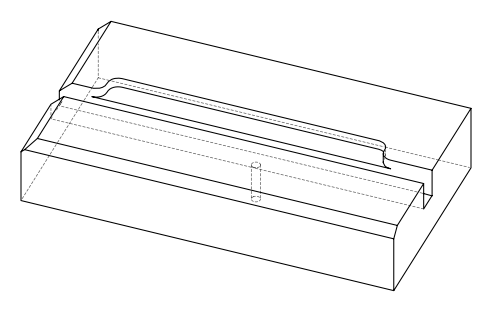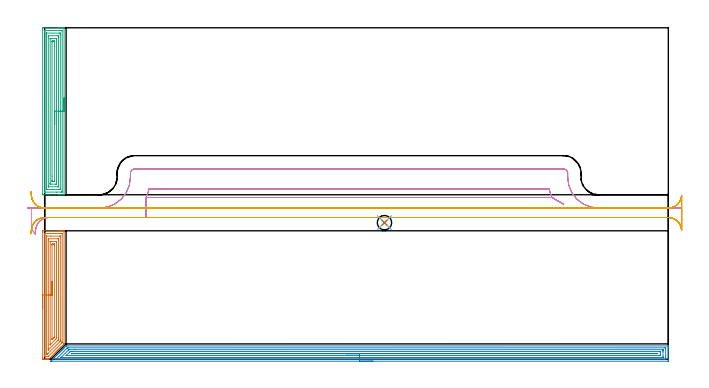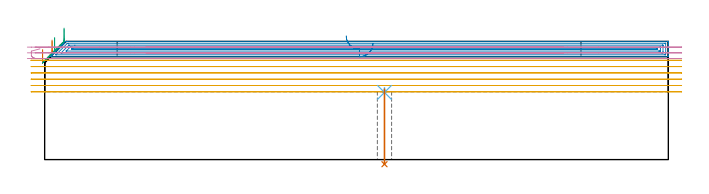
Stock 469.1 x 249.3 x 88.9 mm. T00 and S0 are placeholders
(PLAN: 7 operations, 3 tool changes, 52.8 min)
(1 AREA_MILL | FG_CHAMFER_SURFACE | UGT0205_001 | 4.74 min | 13479 mm3)
(2 AREA_MILL_1 | FG_CHAMFER_SURFACE_1 | UGT0205_001 | 18.52 min | 30210 mm3)
(3 AREA_MILL_2 | FG_CHAMFER_SURFACE_2 | UGT0205_001 | 6.33 min | 17235 mm3)
(4 MILL_OPEN_POCKET | POCKET_OPEN | UGT0201_094 | Follow Part, ap 5, ae 75% | 10.43 min | 294528 mm3)
(5 MILL_RECTANGULAR_SLOT | SLOT_RECTANGULAR | UGT0201_094 | Follow Part, ap 5, ae 75% | 12.46 min | 317753 mm3)
(6 SPOT_DRILL | STEP1HOLE | NXT0321_9005460120000 | 0.04 min | 21 mm3)
(7 DRILL_THROUGH_HOLE_INTO_CENTER | STEP1HOLE | NXT0301_079 | 0.24 min | 4750 mm3)
(TOOL UGT0205_001 | Chamfer Mill 20 x 3 x 45 deg. | D20 FL50 Z2)
(TOOL UGT0201_094 | End mill 20 mm | D20 FL38 Z4)
(TOOL NXT0321_9005460120000 | NC Spot Drill, 142deg, 12mm, Carbide, Uncoated | D12 PA142 FL30 Z2)
(TOOL NXT0301_079 | Carbide Drill 10.8mm [860.1-1080-032A1-MM 2214] | D10.8 PA140 FL55 Z2)
(OP 1 AREA_MILL)
G17 G21 G94 G90
T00 M6
G54
G17 G0 G90 X-1.5 Y38.3 S1061 M3
G43 Z98.9 H0
Z82.8
G94 G1 Y38.338 Z81.928 F250.
Y38.452 Z81.064
Y38.641 Z80.212
Y38.903 Z79.38
Y39.237 Z78.574
Y39.64 Z77.8
Y40.108 Z77.064
Y40.64 Z76.372
Y41.229 Z75.729
Y41.872 Z75.14
Y42.564 Z74.609
Y43.3 Z74.14
Y44.074 Z73.737
Y44.88 Z73.403
Y45.712 Z73.141
Y46.564 Z72.952
Y47.428 Z72.838
Y48.3 Z72.8
Y95.634
X-1.499 Y96.005 Z72.801
X-1.494 Y96.52 Z72.803
X-1.491 Y96.592 Z72.806
X-0.982 Y96.596 Z73.315
X-0.391 Y96.6 Z73.906
X10.833 Z85.128
X11.424 Z85.718
X12.014 Z86.311
X12.31 Z86.606
X12.9 Z87.197
X13.196 Z87.491
X13.788 Z88.087
X14.082 Z88.382
X14.255 Z88.554
X14.576 Y96.593 Z88.868
X14.597 Y96.59 Z88.888
X14.6 Y96.451 Z88.9
Y11.741
X14.596 Y11.505 Z88.89
X14.551 Y11.45 Z88.848
X12.892 Y9.791 Z87.19
X12.753 Y9.651 Z87.049
X12.613 Y9.512 Z86.91
X12.452 Y9.351 Z86.749
X12.31 Y9.208 Z86.606
X12.167 Y9.066 Z86.465
X12.011 Y8.91 Z86.309
X11.867 Y8.765 Z86.163
X11.721 Y8.62 Z86.019
X11.571 Y8.47 Z85.869
X11.424 Y8.322 Z85.719
X11.275 Y8.174 Z85.573
X11.131 Y8.029 Z85.428
X10.981 Y7.879 Z85.276
X10.829 Y7.728 Z85.127
X10.69 Y7.589 Z84.988
X10.538 Y7.435 Z84.833
X10.383 Y7.282 Z84.681
X10.25 Y7.149 Z84.548
X10.095 Y6.992 Z84.39
X9.938 Y6.837 Z84.235
X9.81 Y6.708 Z84.107
X9.652 Y6.549 Z83.947
X9.492 Y6.391 Z83.789
X9.369 Y6.268 Z83.667
X9.209 Y6.106 Z83.503
X9.046 Y5.945 Z83.344
X8.929 Y5.828 Z83.227
X8.765 Y5.663 Z83.06
X8.6 Y5.499 Z82.898
X8.488 Y5.387 Z82.786
X8.322 Y5.22 Z82.617
X8.154 Y5.053 Z82.452
X8.048 Y4.947 Z82.346
X7.879 Y4.777 Z82.174
X7.178 Y4.078 Z81.478
X6.817 Y3.716 Z81.114
X6.27 Y3.17 Z80.57
X5.926 Y2.824 Z80.222
X5.361 Y2.261 Z79.661
X5.034 Y1.932 Z79.33
X4.453 Y1.352 Z78.752
X3.744 Y0.644 Z78.043
X3.103 Y0.002 Z77.4
X3.079 Y0. Z77.378
X2.709 Z77.008
X2.268 Z76.567
X1.676 Z75.971
X0.494 Z74.791
X-0.096 Z74.197
X-0.687 Z73.607
X-0.982 Y0.001 Z73.312
X-1.205 Y0.003 Z73.09
X-1.491 Y0.008 Z72.805
X-1.493 Y0.081 Z72.803
X-1.499 Y0.595 Z72.801
X-1.5 Y1.115 Z72.8
Y48.3
X-0.086 Z74.214
X-0.085 Y94.442 Z74.215
X-0.084 Y94.552 Z74.216
X-0.082 Y94.578 Z74.218
X-0.08 Y94.585 Z74.22
X-0.068 Y94.59 Z74.232
X0.038 Y94.594 Z74.338
X0.415 Y94.599 Z74.715
X12.821 Y94.6 Z87.121
X13.054 Y94.596 Z87.354
X13.144 Y94.593 Z87.444
X13.178 Y94.59 Z87.478
X13.18 Y94.548 Z87.48
X13.183 Y94.443 Z87.483
X13.186 Y94.233 Z87.486
Y13.089
X13.179 Y12.638 Z87.479
X13.174 Y12.536 Z87.474
X13.116 Y12.473 Z87.416
X13.016 Y12.368 Z87.316
X12.837 Y12.187 Z87.137
X3.028 Y2.378 Z77.328
X2.793 Y2.146 Z77.093
X2.715 Y2.071 Z77.015
X2.653 Y2.015 Z76.953
X2.562 Y2.01 Z76.862
X2.05 Y2.002 Z76.35
X0.279 Y2. Z74.579
X0.046 Y2.004 Z74.346
X-0.044 Y2.007 Z74.256
X-0.078 Y2.01 Z74.222
X-0.08 Y2.052 Z74.22
X-0.083 Y2.157 Z74.217
X-0.086 Y2.367 Z74.214
Y48.3
X1.328 Z75.628
X1.329 Y92.439 Z75.629
X1.33 Y92.526 Z75.63
X1.332 Y92.569 Z75.632
X1.334 Y92.583 Z75.634
X1.356 Y92.59 Z75.656
X1.517 Y92.598 Z75.817
X4.617 Y92.6 Z78.917
X11.424 Z85.724
X11.584 Y92.597 Z85.884
X11.691 Y92.593 Z85.991
X11.765 Y92.588 Z86.065
X11.767 Y92.554 Z86.067
X11.769 Y92.439 Z86.069
X11.771 Y92.089 Z86.071
Y14.512
X11.77 Y13.97 Z86.07
X11.767 Y13.625 Z86.067
X11.764 Y13.576 Z86.064
X11.74 Y13.547 Z86.04
X11.671 Y13.473 Z85.971
X11.424 Y13.223 Z85.724
X11.352 Y13.151 Z85.652
X2.462 Y4.262 Z76.762
X2.361 Y4.161 Z76.661
X2.221 Y4.032 Z76.521
X2.188 Y4.01 Z76.488
X2.104 Y4.005 Z76.404
X1.997 Y4.002 Z76.297
X1.836 Y4. Z76.136
X1.676 Z75.976
X1.516 Y4.002 Z75.816
X1.409 Y4.007 Z75.709
X1.335 Y4.012 Z75.635
X1.333 Y4.046 Z75.633
X1.331 Y4.161 Z75.631
X1.329 Y4.511 Z75.629
X1.328 Y48.3 Z75.628
X2.743 Z77.043
Y89.763
X2.746 Y90.47 Z77.046
X2.75 Y90.573 Z77.05
X2.753 Y90.591 Z77.053
X2.773 Y90.593 Z77.073
X2.825 Y90.596 Z77.125
X3.033 Y90.599 Z77.333
X9.707 Y90.6 Z84.007
X10.086 Y90.594 Z84.386
X10.275 Y90.59 Z84.575
X10.351 Y90.579 Z84.651
X10.352 Y90.518 Z84.652
X10.357 Y89.946 Z84.657
Y15.753
X10.356 Y15.044 Z84.656
X10.354 Y14.862 Z84.654
X10.35 Y14.685 Z84.65
X10.343 Y14.604 Z84.643
X10.288 Y14.546 Z84.588
X10.129 Y14.381 Z84.429
X9.721 Y13.97 Z84.021
X2.931 Y7.179 Z77.231
X2.823 Y7.074 Z77.123
X2.778 Y7.032 Z77.078
X2.751 Y7.011 Z77.051
X2.75 Z77.05
X2.748 Y7.029 Z77.048
X2.745 Y7.16 Z77.045
X2.743 Y7.546 Z77.043
Y7.728
Y48.3
X4.157 Z78.457
X4.158 Y88.338 Z78.458
X4.16 Y88.457 Z78.46
X4.164 Y88.551 Z78.464
X4.168 Y88.591 Z78.468
X4.181 Y88.592 Z78.481
X4.335 Y88.597 Z78.635
X4.605 Y88.6 Z78.905
X8.765 Y88.599 Z83.065
X8.853 Y88.597 Z83.153
X8.907 Y88.594 Z83.207
X8.931 Y88.591 Z83.231
X8.936 Y88.516 Z83.236
X8.941 Y88.159 Z83.241
X8.943 Y87.98 Z83.243
X8.942 Y16.467 Z83.242
X8.937 Y15.753 Z83.237
X8.936 Y15.668 Z83.236
X8.904 Y15.614 Z83.204
X8.765 Y15.47 Z83.065
X8.465 Y15.164 Z82.765
X8.164 Y14.862 Z82.464
X4.335 Y11.033 Z78.635
X4.204 Y10.905 Z78.504
X4.166 Y10.871 Z78.466
X4.162 Y10.87 Z78.462
X4.16 Y10.873 Z78.46
X4.158 Y10.902 Z78.458
X4.157 Y11.295 Z78.457
Y48.3
X5.571 Z79.871
X5.572 Y85.844 Z79.872
X5.573 Y86.197 Z79.873
X5.577 Y86.466 Z79.877
X5.58 Y86.59 Z79.88
X5.71 Y86.596 Z80.01
X6.107 Y86.599 Z80.407
X6.593 Y86.6 Z80.893
X6.993 Y86.599 Z81.293
X7.483 Y86.596 Z81.783
X7.516 Y86.591 Z81.816
X7.522 Y86.556 Z81.822
X7.525 Y86.197 Z81.825
X7.528 Y85.658 Z81.828
Y16.998
X7.527 Y16.821 Z81.827
X7.524 Y16.734 Z81.824
X7.522 Y16.694 Z81.822
X7.488 Y16.645 Z81.788
X7.243 Y16.394 Z81.543
X6.993 Y16.141 Z81.293
X6.8 Y15.948 Z81.1
X5.714 Y14.862 Z80.014
X5.667 Y14.815 Z79.967
X5.645 Y14.795 Z79.945
X5.614 Y14.77 Z79.914
X5.578 Y14.742 Z79.878
X5.575 Y14.783 Z79.875
X5.573 Y14.862 Z79.873
X5.572 Y15.013 Z79.872
X5.571 Y15.401 Z79.871
Y48.3
Y49.172 Z79.909
Y50.036 Z80.023
Y50.888 Z80.212
Y51.72 Z80.474
Y52.526 Z80.808
Y53.3 Z81.211
Y54.036 Z81.68
Y54.728 Z82.211
Y55.371 Z82.8
Y55.96 Z83.443
Y56.492 Z84.135
Y56.96 Z84.871
Y57.363 Z85.645
Y57.697 Z86.451
Y57.959 Z87.283
Y58.148 Z88.135
Y58.262 Z89.
Y58.3 Z89.871
G0 Z98.9
M5
M2
(OP 2 AREA_MILL_1)
G17 G21 G94 G90
T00 M6
G54
G17 G0 G90 X246.85 Y-1.5 S1061 M3
G43 Z98.9 H0
Z87.4
G94 G1 X246.812 Z86.528 F250.
X246.698 Z85.664
X246.509 Z84.812
X246.247 Z83.98
X245.913 Z83.174
X245.51 Z82.4
X245.042 Z81.664
X244.51 Z80.972
X243.921 Z80.329
X243.278 Z79.74
X242.586 Z79.209
X241.85 Z78.74
X241.076 Z78.337
X240.27 Z78.003
X239.438 Z77.741
X238.587 Z77.552
X237.722 Z77.438
X236.85 Z77.4
X4.784
X4.614 Y-1.498 Z77.401
X4.626 Y-1.483 Z77.417
X4.784 Y-1.317 Z77.583
X5.351 Y-0.748 Z78.149
X5.94 Y-0.16 Z78.74
X6.125 Y0.027 Z78.924
X6.233 Y0.134 Z79.031
X6.822 Y0.722 Z79.622
X7.467 Y1.367 Z80.266
X8.361 Y2.262 Z81.161
X9.255 Y3.156 Z82.055
X10.15 Y4.05 Z82.949
X10.937 Y4.838 Z83.736
X11.044 Y4.946 Z83.842
X11.381 Y5.281 Z84.181
X11.592 Y5.493 Z84.392
X11.819 Y5.72 Z84.618
X11.938 Y5.84 Z84.736
X12.113 Y6.014 Z84.912
X12.385 Y6.286 Z85.184
X12.552 Y6.455 Z85.349
X12.718 Y6.619 Z85.516
X12.833 Y6.734 Z85.631
X12.993 Y6.896 Z85.791
X13.153 Y7.054 Z85.951
X13.28 Y7.181 Z86.079
X13.434 Y7.337 Z86.232
X13.588 Y7.489 Z86.386
X13.727 Y7.628 Z86.526
X13.876 Y7.778 Z86.673
X14.022 Y7.924 Z86.821
X14.174 Y8.075 Z86.973
X14.317 Y8.219 Z87.114
X14.457 Y8.359 Z87.256
X14.621 Y8.522 Z87.42
X14.758 Y8.66 Z87.556
X16.082 Y9.983 Z88.879
X16.098 Y9.999 Z88.895
X16.104 Y10.002 Z88.897
X16.857 Y10. Z88.9
X468.916
X469.092 Y9.997 Z88.888
X469.093 Y9.993 Z88.884
X469.1 Y9.623 Z88.523
Y9.385 Z88.285
Y8.66 Z87.555
Y7.415 Z86.312
Y6.014 Z84.909
Y-1.042 Z77.856
X469.097 Y-1.304 Z77.594
X469.09 Y-1.492 Z77.406
X468.899 Y-1.499 Z77.399
X236.85 Y-1.5 Z77.4
Y-0.086 Z78.814
X8.732 Y-0.085 Z78.815
X8.522 Y-0.08 Z78.82
X8.483 Y-0.079 Z78.821
X8.488 Y-0.07 Z78.83
X8.503 Y-0.051 Z78.849
X8.598 Y0.048 Z78.948
X8.698 Y0.148 Z79.048
X16.857 Y8.306 Z87.206
X17.038 Y8.481 Z87.381
X17.142 Y8.579 Z87.479
X17.826 Y8.586 Z87.486
X466.68 Y8.585 Z87.485
X466.756
X467.065 Y8.579 Z87.479
X467.091 Y8.574 Z87.474
X467.095 Y8.55 Z87.45
X467.098 Y8.515 Z87.415
X467.099 Y8.481 Z87.381
X467.1 Y8.246 Z87.146
Y1.191 Z80.091
X467.098 Y0.722 Z79.622
X467.094 Y0.314 Z79.214
X467.08 Y-0.079 Z78.821
X466.68 Y-0.085 Z78.815
X466.605
X236.85 Y-0.086 Z78.814
Y1.328 Z80.228
X13.28 Y1.329 Z80.229
X12.664 Y1.33 Z80.23
X12.426 Y1.333 Z80.233
X12.385 Y1.335 Z80.235
X12.35 Y1.34 Z80.24
X12.367 Y1.362 Z80.262
X12.385 Y1.385 Z80.285
X17.896 Y6.896 Z85.796
X18.149 Y7.14 Z86.04
X18.168 Y7.157 Z86.057
X18.2 Y7.165 Z86.065
X18.273 Y7.168 Z86.068
X18.367 Y7.17 Z86.07
X22.735 Y7.172 Z86.072
X464.613 Y7.171 Z86.071
X464.892 Y7.17 Z86.07
X464.985 Y7.168 Z86.068
X465.057 Y7.165 Z86.065
X465.09 Y7.155 Z86.055
X465.093 Y7.101 Z86.001
X465.097 Y6.896 Z85.796
X465.1 Y6.691 Z85.591
Y6.014 Z84.914
Y2.281 Z81.181
X465.098 Y1.604 Z80.504
X465.096 Y1.403 Z80.303
X465.09 Y1.337 Z80.237
X465.031 Y1.335 Z80.235
X464.892 Y1.332 Z80.232
X464.277 Y1.329 Z80.229
X463.998
X236.85 Y1.328 Z80.228
Y2.743 Z81.643
X16.345
X16.278 Y2.744 Z81.644
X16.217 Y2.747 Z81.647
X16.208 Y2.749 Z81.649
X16.207 Y2.751 Z81.651
X16.224 Y2.772 Z81.672
X16.32 Y2.871 Z81.771
X16.393 Y2.944 Z81.844
X18.645 Y5.196 Z84.096
X19.063 Y5.602 Z84.502
X19.228 Y5.75 Z84.65
X19.54 Y5.754 Z84.654
X19.801 Y5.756 Z84.656
X20.434 Y5.757 Z84.657
X20.694
X462.469
X462.959 Y5.754 Z84.654
X463.069 Y5.752 Z84.652
X463.086 Y5.751 Z84.651
X463.09 Y5.734 Z84.634
X463.095 Y5.681 Z84.581
X463.098 Y5.572 Z84.472
X463.1 Y5.135 Z84.035
Y3.371 Z82.271
X463.098 Y2.929 Z81.829
X463.094 Y2.819 Z81.719
X463.09 Y2.765 Z81.665
X463.084 Y2.749 Z81.649
X463.054 Y2.748 Z81.648
X462.841 Y2.745 Z81.645
X462.209 Y2.743 Z81.643
X461.949
X236.85
Y4.157 Z83.057
X20.434 Y4.158 Z83.058
X20.34 Y4.159 Z83.059
X20.152 Y4.164 Z83.064
X20.08 Y4.171 Z83.071
X20.107 Y4.201 Z83.101
X20.155 Y4.25 Z83.15
X20.25 Y4.336 Z83.236
X20.343 Y4.34 Z83.24
X20.434 Y4.341 Z83.241
X21.234 Y4.343 Z83.243
X460.515
X460.703 Y4.341 Z83.241
X461.072 Y4.336 Z83.236
X461.09 Y4.25 Z83.15
X461.073 Y4.164 Z83.064
X460.42 Y4.157 Z83.057
X236.85
X235.978 Z83.095
X235.114 Z83.209
X234.262 Z83.398
X233.43 Z83.66
X232.624 Z83.994
X231.85 Z84.397
X231.114 Z84.865
X230.422 Z85.396
X229.779 Z85.986
X229.19 Z86.629
X228.659 Z87.321
X228.19 Z88.057
X227.787 Z88.831
X227.453 Z89.637
X227.191 Z90.469
X227.002 Z91.32
X226.888 Z92.185
X226.85 Z93.057
G0 Z98.9
M5
M2
(OP 3 AREA_MILL_2)
G17 G21 G94 G90
T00 M6
G54
G17 G0 G90 X14.6 Y196.5 S1061 M3
G43 Z98.9 H0
G94 G1 Y196.462 Z98.028 F250.
Y196.348 Z97.164
Y196.159 Z96.312
Y195.897 Z95.48
Y195.563 Z94.674
Y195.16 Z93.9
Y194.692 Z93.164
Y194.16 Z92.472
Y193.571 Z91.829
Y192.928 Z91.24
Y192.236 Z90.708
Y191.5 Z90.24
Y190.726 Z89.837
Y189.92 Z89.503
Y189.088 Z89.241
Y188.237 Z89.052
Y187.372 Z88.938
Y186.5 Z88.9
Y123.815
X14.597 Y123.71 Z88.889
X14.582 Y123.707 Z88.874
X14.333 Y123.7 Z88.632
X12.767 Z87.066
X12.31 Z86.606
X12.082 Z86.379
X11.424 Z85.721
X11.195 Z85.493
X10.538 Z84.832
X2.615 Z76.911
X-1.206 Z73.09
X-1.313 Y123.702 Z72.984
X-1.491 Y123.71 Z72.805
X-1.499 Y123.888 Z72.799
X-1.5 Y124.259 Z72.8
Y248.371
X-1.499 Y248.741 Z72.801
X-1.494 Y249.254 Z72.803
X-1.491 Y249.292 Z72.805
X-0.982 Y249.3 Z73.314
X10.538 Z84.832
X11.195 Z85.493
X11.424 Z85.721
X12.082 Z86.379
X12.31 Z86.606
X12.767 Z87.066
X13.625 Z87.924
X14.082 Z88.381
X14.334 Z88.632
X14.582 Y249.293 Z88.874
X14.597 Y249.29 Z88.889
X14.6 Y249.185 Z88.9
Y186.5
X13.186 Z87.486
Y126.038
X13.182 Y125.818 Z87.482
X13.179 Y125.718 Z87.479
X12.983 Y125.71 Z87.283
X12.645 Y125.702 Z86.945
X9.018 Y125.7 Z83.318
X0.239 Y125.701 Z74.539
X0.038 Y125.706 Z74.338
X-0.027 Y125.71 Z74.273
X-0.079 Y125.722 Z74.221
X-0.086 Y126.038 Z74.214
Y246.962
X-0.082 Y247.182 Z74.218
X-0.079 Y247.282 Z74.221
X0.117 Y247.29 Z74.417
X0.455 Y247.299 Z74.755
X4.082 Y247.3 Z78.382
X12.861 Y247.299 Z87.161
X13.062 Y247.294 Z87.362
X13.127 Y247.29 Z87.427
X13.179 Y247.278 Z87.479
X13.186 Y246.962 Z87.486
Y186.5
X11.772 Z86.072
X11.771 Y128.356 Z86.071
X11.769 Y127.816 Z86.069
X11.767 Y127.73 Z86.067
X11.766 Y127.716 Z86.066
X11.731 Y127.71 Z86.031
X11.655 Y127.704 Z85.955
X11.539 Y127.7 Z85.839
X1.676 Y127.701 Z75.976
X1.561 Y127.703 Z75.861
X1.336 Y127.71 Z75.636
X1.334 Y127.816 Z75.634
X1.33 Y128.163 Z75.63
X1.329 Y128.705 Z75.629
X1.328 Y129.054 Z75.628
X1.329 Y244.644 Z75.629
X1.331 Y245.184 Z75.631
X1.333 Y245.27 Z75.633
X1.334 Y245.284 Z75.634
X1.369 Y245.29 Z75.669
X1.445 Y245.296 Z75.745
X1.561 Y245.3 Z75.861
X11.424 Y245.299 Z85.724
X11.539 Y245.297 Z85.839
X11.764 Y245.29 Z86.064
X11.766 Y245.184 Z86.066
X11.77 Y244.837 Z86.07
X11.771 Y244.295 Z86.071
X11.772 Y243.946 Z86.072
Y186.5
X10.357 Z84.657
Y130.483
X10.355 Y129.777 Z84.655
X10.353 Y129.729 Z84.653
X10.351 Y129.711 Z84.651
X10.334 Y129.709 Z84.634
X10.237 Y129.704 Z84.537
X10.042 Y129.701 Z84.342
X3.015 Z77.315
X2.851 Y129.703 Z77.151
X2.77 Y129.707 Z77.07
X2.753 Y129.71 Z77.053
X2.749 Y129.718 Z77.049
X2.747 Y129.747 Z77.047
X2.743 Y130.302 Z77.043
Y130.483
Y242.517
X2.745 Y243.223 Z77.045
X2.747 Y243.271 Z77.047
X2.749 Y243.289 Z77.049
X2.766 Y243.291 Z77.066
X2.863 Y243.296 Z77.163
X3.058 Y243.299 Z77.358
X10.085 Z84.385
X10.249 Y243.297 Z84.549
X10.33 Y243.293 Z84.63
X10.347 Y243.29 Z84.647
X10.351 Y243.283 Z84.651
X10.353 Y243.253 Z84.653
X10.357 Y242.698 Z84.657
Y242.517
Y186.5
X8.943 Z83.243
Y132.083
X8.942 Y131.905 Z83.242
X8.938 Y131.787 Z83.238
X8.934 Y131.709 Z83.234
X8.905 Y131.706 Z83.205
X8.765 Y131.702 Z83.065
X8.439 Y131.7 Z82.739
X4.255 Z78.555
X4.205 Y131.701 Z78.505
X4.178 Y131.704 Z78.478
X4.169 Y131.709 Z78.469
X4.164 Y131.729 Z78.464
X4.158 Y132.083 Z78.458
X4.157 Y132.262 Z78.457
Y132.44
Y240.917
X4.158 Y241.095 Z78.458
X4.162 Y241.213 Z78.462
X4.166 Y241.291 Z78.466
X4.195 Y241.294 Z78.495
X4.335 Y241.298 Z78.635
X4.661 Y241.3 Z78.961
X8.845 Z83.145
X8.895 Y241.299 Z83.195
X8.922 Y241.296 Z83.222
X8.931 Y241.291 Z83.231
X8.936 Y241.271 Z83.236
X8.942 Y240.917 Z83.242
X8.943 Y240.738 Z83.243
Y240.56
Y186.5
X7.529 Z81.829
Y134.392
X7.528 Y134.04 Z81.828
X7.525 Y133.772 Z81.825
X7.522 Y133.714 Z81.822
X7.445 Y133.707 Z81.745
X7.331 Y133.701 Z81.631
X6.993 Y133.7 Z81.293
X6.445 Z80.745
X6.107 Y133.703 Z80.407
X5.768 Y133.71 Z80.068
X5.578 Y133.727 Z79.878
X5.574 Y133.861 Z79.874
X5.572 Y134.04 Z79.872
X5.571 Y134.578 Z79.871
Y137.728
Y238.608
X5.572 Y238.96 Z79.872
X5.575 Y239.228 Z79.875
X5.578 Y239.286 Z79.878
X5.655 Y239.293 Z79.955
X5.769 Y239.299 Z80.069
X6.107 Y239.3 Z80.407
X6.655 Z80.955
X6.993 Y239.297 Z81.293
X7.332 Y239.29 Z81.632
X7.522 Y239.273 Z81.822
X7.526 Y239.139 Z81.826
X7.528 Y238.96 Z81.828
X7.529 Y238.422 Z81.829
Y235.177
Y186.5
Y185.628 Z81.867
Y184.764 Z81.981
Y183.912 Z82.17
Y183.08 Z82.432
Y182.274 Z82.766
Y181.5 Z83.169
Y180.764 Z83.637
Y180.072 Z84.168
Y179.429 Z84.758
Y178.84 Z85.401
Y178.309 Z86.093
Y177.84 Z86.829
Y177.437 Z87.603
Y177.103 Z88.409
Y176.841 Z89.241
Y176.652 Z90.092
Y176.538 Z90.957
Y176.5 Z91.829
G0 Z98.9
M5
M2
(OP 4 MILL_OPEN_POCKET)
G17 G21 G94 G90
T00 M6
G54
G17 G0 G90 X-7.228 Y96.094 S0 M3
G43 Z98.9 H0
Z84.6
G94 G1 X-6.506 Y99.006 F250.
G2 X3.2 Y106.6 R10. F500.
G1 X76.302
Y121.6
X381.598
X390.292 Y116.618
X381.598 Y121.6
G2 X379.427 Y128.1 R38.2
G1 X78.473
G2 X76.302 Y121.6 R38.2
G1 Y106.6
X469.1
G2 X479.09 Y97.047 R10.
G1 X479.1
Y113.7
X416.6
G2 X393.4 Y136.9 R23.2
G1 Y139.9
G3 X390.2 Y143.1 R3.2
G1 X67.7
G3 X64.5 Y139.9 R3.2
G1 Y136.9
G2 X41.3 Y113.7 R23.2
G1 X-10.
X-13. F250.
G0 Z98.9
X-7.132 Y95.1
Z80.3
G1 X-6.692 Y98.067
G2 X3.2 Y106.6 R10. F500.
G1 X76.302
Y121.6
X381.598
X390.292 Y116.618
X381.598 Y121.6
G2 X379.427 Y128.1 R38.2
G1 X78.473
G2 X76.302 Y121.6 R38.2
G1 Y106.6
X469.1
G2 X479.09 Y97.047 R10.
G1 X479.1
Y113.7
X416.6
G2 X393.4 Y136.9 R23.2
G1 Y139.9
G3 X390.2 Y143.1 R3.2
G1 X67.7
G3 X64.5 Y139.9 R3.2
G1 Y136.9
G2 X41.3 Y113.7 R23.2
G1 X-10.
X-13. F250.
G0 X-3.57 Z83.3
G1 X-10. Z81.577
Y100.672 Z78.086
X-9.871 Y99.456 Z77.759
X-9.594 Y98.264 Z77.431
X-9.174 Y97.115 Z77.103
X-8.617 Y96.026 Z76.775
X-7.932 Y95.013 Z76.448
X-7.128 Y94.092 Z76.12
X-6.8 Y93.787 Z76.
Y96.6 F500.
G2 X3.2 Y106.6 R10.
G1 X76.302
Y121.6
X381.598
X390.292 Y116.618
X381.598 Y121.6
G2 X379.427 Y128.1 R38.2
G1 X78.473
G2 X76.302 Y121.6 R38.2
G1 Y106.6
X469.1
G2 X479.09 Y97.047 R10.
G1 X479.1
Y113.7
X416.6
G2 X393.4 Y136.9 R23.2
G1 Y139.9
G3 X390.2 Y143.1 R3.2
G1 X67.7
G3 X64.5 Y139.9 R3.2
G1 Y136.9
G2 X41.3 Y113.7 R23.2
G1 X-10.
X-13. F250.
G0 Z98.9
M5
M2
(OP 5 MILL_RECTANGULAR_SLOT)
G17 G21 G94 G90
T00 M6
G54
G17 G0 G90 X-10.36 Y95.308 S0 M3
G43 Z98.9 H0
Z74.687
G94 G1 X-9.86 Y98.266 F250.
G2 X0. Y106.6 R10. F500.
G1 X469.1
G2 X479.09 Y97.047 R10.
G1 X479.1
Y123.253
X479.09
G2 X469.1 Y113.7 R10.
G1 X0.
G2 X-9.861 Y122.037 R10.
G1 X-10.36 Y124.995 F250.
G0 X-10.202 Y94.383 Z69.95
G1 X-9.97 Y97.374
G2 X0. Y106.6 R10. F500.
G1 X469.1
G2 X479.09 Y97.047 R10.
G1 X479.1
Y123.253
X479.09
G2 X469.1 Y113.7 R10.
G1 X0.
G2 X-9.97 Y122.926 R10.
G1 X-10.202 Y125.917 F250.
G0 Y94.383 Z65.212
G1 X-9.97 Y97.374
G2 X0. Y106.6 R10. F500.
G1 X469.1
G2 X479.09 Y97.047 R10.
G1 X479.1
Y123.253
X479.09
G2 X469.1 Y113.7 R10.
G1 X0.
G2 X-9.97 Y122.926 R10.
G1 X-10.202 Y125.917 F250.
G0 Y94.383 Z60.475
G1 X-9.97 Y97.374
G2 X0. Y106.6 R10. F500.
G1 X469.1
G2 X479.09 Y97.047 R10.
G1 X479.1
Y123.253
X479.09
G2 X469.1 Y113.7 R10.
G1 X0.
G2 X-9.97 Y122.926 R10.
G1 X-10.202 Y125.917 F250.
G0 Y94.383 Z55.737
G1 X-9.97 Y97.374
G2 X0. Y106.6 R10. F500.
G1 X469.1
G2 X479.09 Y97.047 R10.
G1 X479.1
Y123.253
X479.09
G2 X469.1 Y113.7 R10.
G1 X0.
G2 X-9.97 Y122.926 R10.
G1 X-10.202 Y125.917 F250.
G0 Y94.383 Z51.
G1 X-9.97 Y97.374
G2 X0. Y106.6 R10. F500.
G1 X469.1
G2 X479.09 Y97.047 R10.
G1 X479.1
Y123.253
X479.09
G2 X469.1 Y113.7 R10.
G1 X0.
G2 X-9.97 Y122.926 R10.
G1 X-10.202 Y125.917 F250.
G0 Z98.9
M5
M2
(OP 6 SPOT_DRILL)
G17 G21 G94 G90
T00 M6
G54
G17 G0 G90 X255.6 Y102.7 S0 M3
G43 Z98.9 H0
G94 G81 G98 Z50.531 F250. R54.
G80
M5
M2
(OP 7 DRILL_THROUGH_HOLE_INTO_CENTER)
G17 G21 G94 G90
T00 M6
G54
G17 G0 G90 X255.6 Y102.7 S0 M3
G43 Z98.9 H1
G94 G73 G98 Z-3.465 F250. Q9.078 R53.
G80
M5
M2
